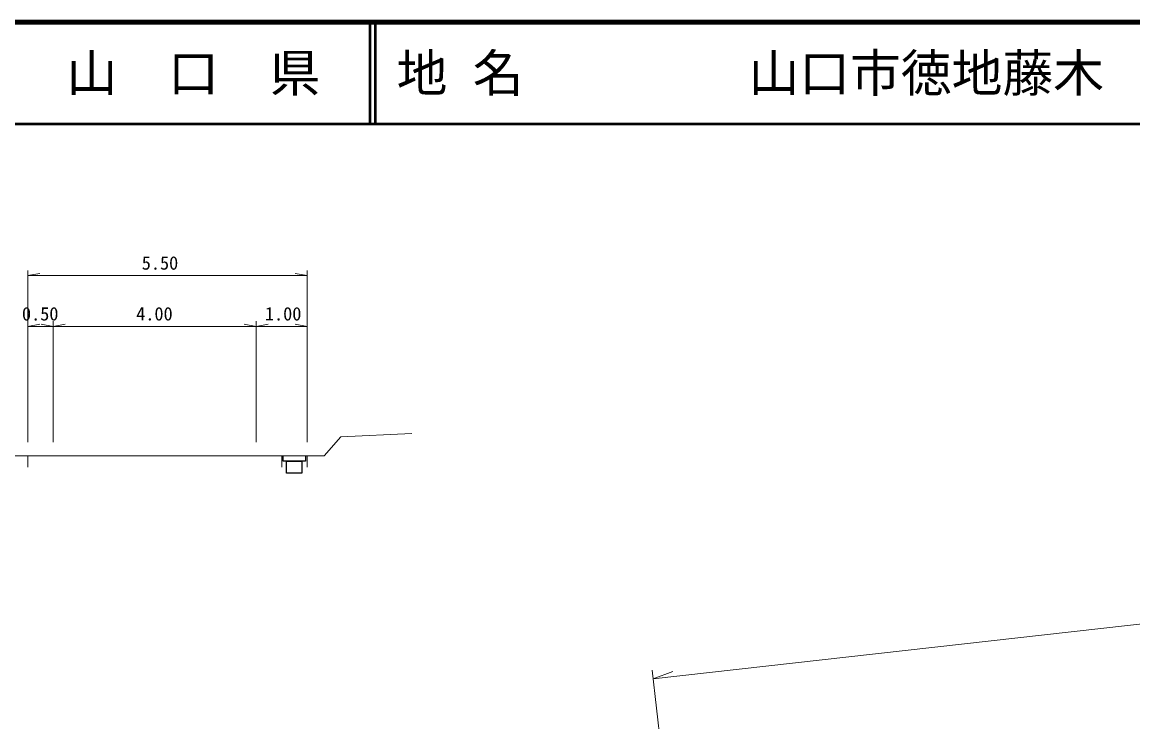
# Model space of a CAD drawing. Units: millimetres, scale not verified, with parts at other scales. Extents: x 40000 to 680000, y 20000 to 380000.
# Drawn here: x 333515 to 442858, y 311176 to 380000 of the extents above; entities that cross this region are included whole.
import ezdxf
from ezdxf.enums import TextEntityAlignment as Align

# ---------------------------------------------------------------- set-up
doc = ezdxf.new("R2010")
doc.units = ezdxf.units.MM
doc.header["$LTSCALE"] = 1000
for name, color, linetype, lineweight in [('M-BGD', 7, 'Continuous', 13), ('M-STR-HTXT', 7, 'Continuous', 13), ('M-TTL', 2, 'Continuous', 140), ('M-TTL-LINE', 7, 'Continuous', 50)]:
    doc.layers.add(name, color=color, linetype=linetype, lineweight=lineweight)
doc.layers.add('M-TTL-TXT', color=7, linetype='Continuous')
doc.styles.add('ＭＳ ゴシック', font='')
doc.styles.get('ＭＳ ゴシック').set_extended_font_data('MS Gothic')

msp = doc.modelspace()

# ---------------------------------------------------------------- linework, layer by layer
at = {"layer": 'M-BGD'}
for p, q in [((334063, 355573), (334063, 338672)), ((361563, 355573), (361563, 338672)), ((334063, 355073), (335244, 355282)), ((334063, 355073), (361563, 355073)), ((361563, 355073), (360381, 355282)), ((334063, 350073), (335244, 350282)), ((334063, 350073), (336563, 350073)), ((336563, 350073), (335381, 350282)), ((336563, 350573), (336563, 338672)), ((336563, 350073), (337744, 350282)), ((336563, 350073), (356563, 350073)), ((356563, 350073), (355381, 350282)), ((356563, 350573), (356563, 338672)), ((356563, 350073), (357744, 350282)), ((356563, 350073), (361563, 350073)), ((361563, 350073), (360381, 350282)), ((331563, 337328), (363260, 337328)), ((334063, 337328), (334063, 336237)), ((359063, 337328), (359063, 336237)), ((361563, 337328), (361563, 336237))]:
    msp.add_line(p, q, dxfattribs=at)
at = {"layer": 'M-BGD', "lineweight": 25}
for p, q in [((359197, 336828), (359197, 337328)), ((361397, 336828), (359197, 336828)), ((359547, 335628), (359547, 336828)), ((359547, 336828), (361047, 336828)), ((361047, 336828), (361047, 335628)), ((361397, 337328), (361397, 336828)), ((361047, 335628), (359547, 335628))]:
    msp.add_line(p, q, dxfattribs=at)
at = {"layer": 'M-BGD'}
msp.add_lwpolyline([(363260, 337328), (364870, 339225), (371889, 339529)], dxfattribs=at)
at = {"layer": 'M-STR-HTXT'}
for p, q in [((395646, 315409), (516976, 329012)), ((401216, 265730), (395550, 316264)), ((395646, 315409), (397578, 316129))]:
    msp.add_line(p, q, dxfattribs=at)
at = {"layer": 'M-TTL'}
msp.add_line((680000, 380000), (40000, 380000), dxfattribs=at)
at = {"layer": 'M-TTL-LINE'}
for p, q in [((367750, 380000), (367750, 370000)), ((368250, 380000), (368250, 370000)), ((40000, 370000), (680000, 370000))]:
    msp.add_line(p, q, dxfattribs=at)

# ---------------------------------------------------------------- texts
at = {"layer": 'M-BGD', "style": 'ＭＳ ゴシック'}
for s, p in [('5.50', (345283, 355260)), ('0.50', (333490, 350260)), ('4.00', (344736, 350260)), ('1.00', (357410, 350260))]:
    msp.add_text(s, height=1320, dxfattribs=at).set_placement(p, align=Align.BOTTOM_LEFT)
at = {"layer": 'M-TTL-TXT', "style": 'ＭＳ ゴシック'}
msp.add_text('山\u3000口\u3000県', height=3666, dxfattribs=at).set_placement((350375, 375000), align=Align.MIDDLE_CENTER)
for s, p in [('地 名', (370380, 375000)), ('山口市徳地藤木', (405024, 375000))]:
    msp.add_text(s, height=3666, dxfattribs=at).set_placement(p, align=Align.MIDDLE_LEFT)

doc.saveas('drawing.dxf')
